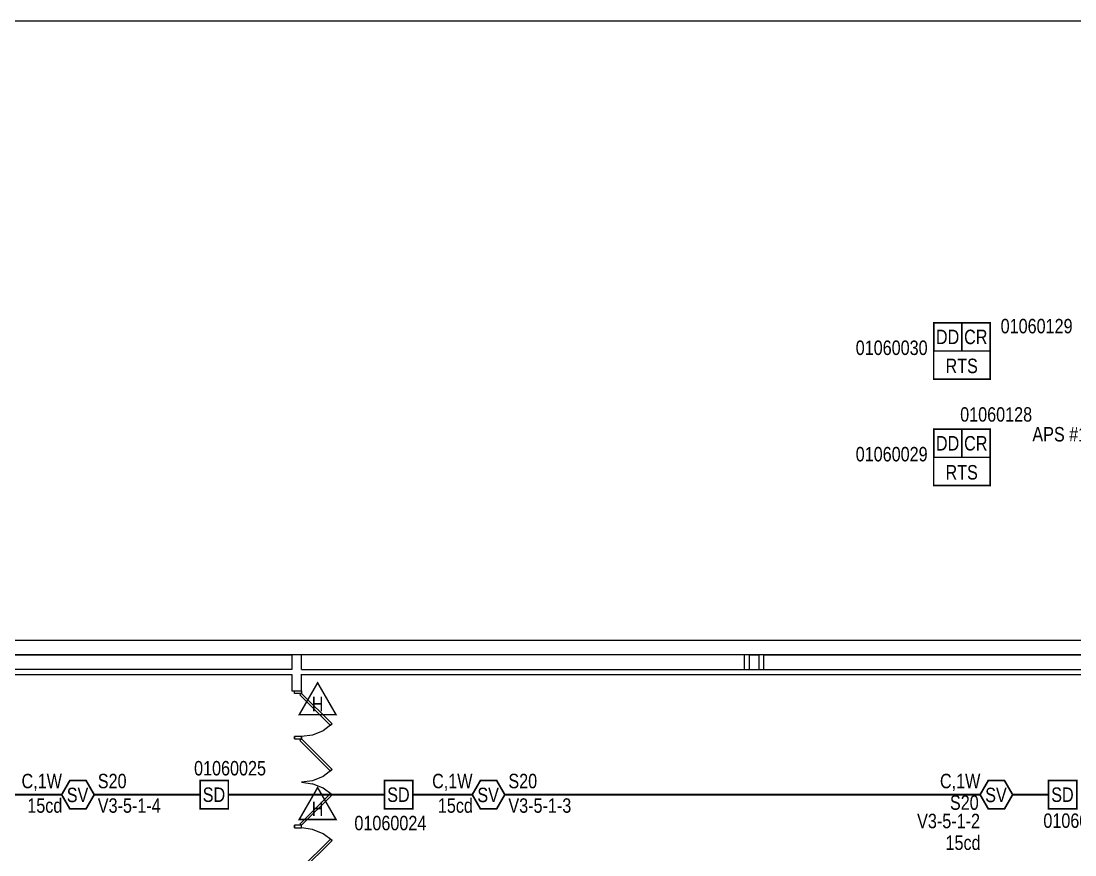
# Model space of a CAD drawing. Header units: inches. Extents: x 10004 to 17737, y 28227 to 35905.
# Drawn here: x 15290 to 16164, y 31360 to 32051 of the extents above; entities that cross this region are included whole.
import ezdxf
from ezdxf.enums import TextEntityAlignment as Align

# ---------------------------------------------------------------- set-up
doc = ezdxf.new("R2010")
doc.units = ezdxf.units.IN
doc.header["$LTSCALE"] = 0.25
doc.header["$MEASUREMENT"] = 0
for name, color, linetype in [('BACKGROUND', 8, 'Continuous'), ('CONDUIT', 6, 'Continuous'), ('DOOR HOLDER', 1, 'Continuous'), ('DUCT DETECTOR', 1, 'Continuous'), ('POWER SUPPLY', 1, 'Continuous'), ('RELAY MODULES', 1, 'Continuous'), ('REMOTE TEST STATION', 1, 'Continuous'), ('SMOKE DETECTOR', 1, 'Continuous'), ('SPEAKER STROBE', 1, 'Continuous')]:
    doc.layers.add(name, color=color, linetype=linetype)
doc.styles.add('Arial', font='arial.ttf', dxfattribs={"width": 0.8})

# ---------------------------------------------------------------- blocks, each defined once
blk = doc.blocks.new('150X-AQN5')
at = {"layer": 'DOOR HOLDER', "const_width": 1.25}
blk.add_lwpolyline([(15.26, -8.81), (0, 17.63), (-15.26, -8.81)], close=True, dxfattribs=at)
at = {"layer": 'DOOR HOLDER', "style": 'Arial', "width": 0.8}
blk.add_text('H', height=12, dxfattribs=at).set_placement((0, 0), align=Align.MIDDLE)
blk.add_attdef('SUBSCRIPT', text='', height=12, dxfattribs=at).set_placement((11.35, 10.49), align=Align.MIDDLE_LEFT)
blk = doc.blocks.new('SIGA-CR')
at = {"layer": 'RELAY MODULES', "const_width": 1.3}
blk.add_lwpolyline([(-11.5, -11.68), (-11.5, 11.7), (11.89, 11.7), (11.89, -11.68)], close=True, dxfattribs=at)
at = {"layer": 'RELAY MODULES', "style": 'Arial', "width": 0.8}
blk.add_text('CR', height=12, dxfattribs=at).set_placement((0, 0), align=Align.MIDDLE)
for tag, p in [('ADDRESS', (20.64, 8.96)), ('ZONE', (20.64, -8.58))]:
    blk.add_attdef(tag, text='', height=12, dxfattribs=at).set_placement(p, align=Align.MIDDLE_LEFT)
blk.add_attdef('SUBSCRIPT', text='', height=12, dxfattribs=at).set_placement((-16.56, -9.02), align=Align.MIDDLE_RIGHT)
blk = doc.blocks.new('SIGA-SD')
at = {"layer": 'DUCT DETECTOR', "const_width": 1.3}
blk.add_lwpolyline([(-11.5, -11.68), (-11.5, 11.7), (11.89, 11.7), (11.89, -11.68)], close=True, dxfattribs=at)
at = {"layer": 'DUCT DETECTOR', "style": 'Arial', "width": 0.8}
blk.add_text('DD', height=12, dxfattribs=at).set_placement((0, 0), align=Align.MIDDLE)
for tag, p in [('ADDRESS', (20.64, 8.96)), ('ZONE', (20.64, -8.58))]:
    blk.add_attdef(tag, text='', height=12, dxfattribs=at).set_placement(p, align=Align.MIDDLE_LEFT)
blk.add_attdef('SUBSCRIPT', text='', height=12, dxfattribs=at).set_placement((-16.56, -9.02), align=Align.MIDDLE_RIGHT)
blk = doc.blocks.new('SD-TRK')
at = {"layer": 'REMOTE TEST STATION', "const_width": 1.25}
blk.add_lwpolyline([(-23.19, 12.37), (23.58, 12.37), (23.58, -11.01), (-23.19, -11.01)], close=True, dxfattribs=at)
at = {"layer": 'REMOTE TEST STATION', "style": 'Arial', "width": 0.8}
blk.add_text('RTS', height=12, dxfattribs=at).set_placement((0, 0), align=Align.MIDDLE)
blk.add_attdef('DD_NUMBER', text='', height=12, dxfattribs=at).set_placement((29.49, 10.17), align=Align.MIDDLE_LEFT)
blk = doc.blocks.new('GC-S7VM')
at = {"layer": 'SPEAKER STROBE', "const_width": 1.46}
blk.add_lwpolyline([(13.83, 0.21), (7.08, 11.9), (-6.42, 11.9), (-13.17, 0.21), (-6.42, -11.49), (7.08, -11.49)], close=True, dxfattribs=at)
at = {"layer": 'SPEAKER STROBE', "style": 'Arial', "width": 0.8}
blk.add_text('SV', height=12, dxfattribs=at).set_placement((0, 0), align=Align.MIDDLE)
for tag, p in [('C', (-12.95, 11.52)), ('CANDELA', (-12.62, -8.82)), ('1/2W', (-12.62, -29.16))]:
    blk.add_attdef(tag, text='', height=12, dxfattribs=at).set_placement(p, align=Align.MIDDLE_RIGHT)
for tag, p in [('Speaker_Circuit', (16.8, 11.52)), ('Visual_Circuit', (16.8, -8.82))]:
    blk.add_attdef(tag, text='', height=12, dxfattribs=at).set_placement(p, align=Align.MIDDLE_LEFT)
blk = doc.blocks.new('SIGA-PD')
at = {"layer": 'SMOKE DETECTOR', "const_width": 1.3}
blk.add_lwpolyline([(-11.5, -11.68), (-11.5, 11.7), (11.89, 11.7), (11.89, -11.68)], close=True, dxfattribs=at)
at = {"layer": 'SMOKE DETECTOR', "style": 'Arial', "width": 0.8}
blk.add_text('SD', height=12, dxfattribs=at).set_placement((0, 0), align=Align.MIDDLE)
for tag, p in [('ADDRESS', (20.64, 8.96)), ('ZONE', (20.64, -8.58))]:
    blk.add_attdef(tag, text='', height=12, dxfattribs=at).set_placement(p, align=Align.MIDDLE_LEFT)
blk.add_attdef('SUBSCRIPT', text='', height=12, dxfattribs=at).set_placement((-16.56, -9.02), align=Align.MIDDLE_RIGHT)
blk = doc.blocks.new('APS10A')
at = {"layer": 'POWER SUPPLY', "const_width": 1.25}
blk.add_lwpolyline([(-23.19, 12.37), (23.58, 12.37), (23.58, -11.01), (-23.19, -11.01)], close=True, dxfattribs=at)
at = {"layer": 'POWER SUPPLY', "style": 'Arial', "width": 0.8}
blk.add_text('APS10', height=12, dxfattribs=at).set_placement((0, 0), align=Align.MIDDLE)
for tag, p in [('SUBSCRIPT', (27.61, 10.97)), ('PANEL_#', (27.61, -9.66))]:
    blk.add_attdef(tag, text='', height=12, dxfattribs=at).set_placement(p, align=Align.MIDDLE_LEFT)

msp = doc.modelspace()

# ---------------------------------------------------------------- linework, layer by layer
at = {"layer": 'BACKGROUND'}
for points in [[(16334.96, 32051.3), (14942.74, 32051.3)], [(16207.53, 31537.41), (16334.96, 31537.41), (14942.74, 31537.41)], [(16207.53, 31537.4), (14942.76, 31537.4)], [(14942.74, 31525.61), (15514.59, 31525.61), (15514.59, 31513.5), (14220.19, 31513.5)], [(15890.19, 31513.49), (15890.19, 31525.6), (15522.54, 31525.6)], [(15522.58, 31513.52), (15522.58, 31525.62)], [(15894, 31525.59), (15901.98, 31525.59), (15901.98, 31513.48)], [(15894.03, 31525.61), (15894.03, 31513.52)], [(15905.82, 31525.62), (15905.82, 31513.51)], [(15905.84, 31525.62), (16171.86, 31525.62), (16171.86, 31513.51)], [(14220.19, 31509.34), (15514.59, 31509.34), (15514.59, 31495.64)], [(15514.62, 31495.68), (15522.58, 31495.68), (15522.58, 31509.39)], [(15522.59, 31509.37), (16207.53, 31509.37), (16207.53, 31482.29), (16207.53, 31480.06), (16182.05, 31454.89)], [(15516.82, 31493.43), (15516.82, 31495.67)], [(15522.58, 31495.68), (15522.58, 31493.44), (15516.86, 31493.44)], [(15522.58, 31493.44), (15521.31, 31492.51)], [(15521.31, 31492.5), (15546.78, 31466.99)], [(15546.75, 31466.97), (15548.03, 31468.25), (15522.55, 31493.41)], [(15540.71, 31462.52), (15531.79, 31459.03)], [(15548.03, 31468.25), (15540.69, 31462.5)], [(15516.86, 31455.84), (15522.58, 31455.84), (15522.58, 31457.77), (15516.86, 31457.77)], [(15522.58, 31457.77), (15522.58, 31455.84), (15521.31, 31454.57)], [(15521.31, 31454.57), (15546.78, 31429.1)], [(15531.78, 31458.99), (15522.53, 31457.72)], [(15546.75, 31429.07), (15548.03, 31430.35), (15522.55, 31455.82)], [(15548.03, 31430.35), (15540.69, 31424.6)], [(15531.78, 31421.1), (15522.53, 31419.82), (15531.78, 31418.54)], [(15540.71, 31424.6), (15531.79, 31421.11)], [(15540.71, 31415.06), (15531.79, 31418.55)], [(15521.31, 31385.11), (15546.78, 31410.62)], [(15546.75, 31410.58), (15548.03, 31409.3), (15522.55, 31384.14)], [(15548.03, 31409.3), (15540.69, 31415.05)], [(15516.86, 31381.93), (15522.58, 31381.93), (15522.58, 31384.17), (15516.86, 31384.17)], [(15522.58, 31381.93), (15522.58, 31384.17), (15521.31, 31385.13)], [(15531.78, 31380.65), (15522.53, 31381.92)], [(15540.71, 31377.14), (15531.79, 31380.63)], [(15548.03, 31371.4), (15540.69, 31377.15)], [(15521.31, 31347.53), (15546.78, 31372.69)], [(15546.75, 31372.68), (15548.03, 31371.4), (15522.55, 31346.24)]]:
    msp.add_lwpolyline(points, dxfattribs=at)
at = {"layer": 'BACKGROUND', "ltscale": 6.771616}
msp.add_lwpolyline([(16339.07, 31525.59), (14220.19, 31525.61)], dxfattribs=at)
at = {"layer": 'BACKGROUND', "ltscale": 1.923339}
msp.add_lwpolyline([(15522.54, 31513.49), (16207.53, 31513.51)], dxfattribs=at)
at = {"layer": 'BACKGROUND'}
for points in [[(15516.82, 31457.74), (15516.82, 31455.84)], [(15516.82, 31384.14), (15516.82, 31381.94)]]:
    msp.add_lwpolyline(points, close=True, dxfattribs=at)
at = {"layer": 'CONDUIT', "lineweight": 0, "const_width": 1.5}
for points in [[(15126.72, 31409.34), (15323.66, 31409.55)], [(15350.66, 31409.55), (15438.49, 31409.55)], [(15461.88, 31409.55), (15591.53, 31409.55)], [(15614.91, 31409.55), (15664.25, 31409.55)], [(15691.25, 31409.55), (16085.52, 31409.55)], [(16112.52, 31409.55), (16142.32, 31409.55)]]:
    msp.add_lwpolyline(points, dxfattribs=at)

# ---------------------------------------------------------------- block references
at = {"layer": 'DOOR HOLDER'}
for p in [(15535.99, 31484.73), (15535.99, 31397.79)]:
    msp.add_blockref('150X-AQN5', p, dxfattribs=at)
at = {"layer": 'DUCT DETECTOR'}
for p, values in [((16058.55, 31789.3), {'SUBSCRIPT': '01060030'}), ((16058.55, 31701.05), {'SUBSCRIPT': '01060029'})]:
    msp.add_blockref('SIGA-SD', p, dxfattribs=at).add_auto_attribs(values)
at = {"layer": 'POWER SUPPLY'}
ref = msp.add_blockref('APS10A', (16272.51, 31718.22), dxfattribs=at)
ref.add_attrib('PANEL_#', 'APS #17 01020202', dxfattribs={"height": 12, "style": 'Arial', "width": 0.8}).set_placement((16128.89, 31708.55), align=Align.MIDDLE_LEFT)
at = {"layer": 'RELAY MODULES'}
msp.add_blockref('SIGA-CR', (16081.93, 31789.3), dxfattribs=at).add_auto_attribs({'ADDRESS': '01060129'})
ref = msp.add_blockref('SIGA-CR', (16081.93, 31701.05), dxfattribs=at)
ref.add_attrib('ZONE', '01060128', dxfattribs={"height": 12, "style": 'Arial', "width": 0.8}).set_placement((16069, 31725), align=Align.MIDDLE_LEFT)
at = {"layer": 'REMOTE TEST STATION'}
for p in [(16070.24, 31765.25), (16070.24, 31677)]:
    msp.add_blockref('SD-TRK', p, dxfattribs=at)
at = {"layer": 'SMOKE DETECTOR'}
ref = msp.add_blockref('SIGA-PD', (15449.99, 31409.54), dxfattribs=at)
ref.add_attrib('ADDRESS', '01060025', dxfattribs={"height": 12, "style": 'Arial', "width": 0.8}).set_placement((15433.5, 31431.5), align=Align.MIDDLE_LEFT)
ref = msp.add_blockref('SIGA-PD', (15603.02, 31409.54), dxfattribs=at)
ref.add_attrib('ADDRESS', '01060024', dxfattribs={"height": 12, "style": 'Arial', "width": 0.8}).set_placement((15566.5, 31386), align=Align.MIDDLE_LEFT)
ref = msp.add_blockref('SIGA-PD', (16153.82, 31409.54), dxfattribs=at)
ref.add_attrib('ADDRESS', '01060026', dxfattribs={"height": 12, "style": 'Arial', "width": 0.8}).set_placement((16138, 31388), align=Align.MIDDLE_LEFT)
at = {"layer": 'SPEAKER STROBE'}
for p, values in [((15336.84, 31409.34), {'C': 'C,1W', 'Speaker_Circuit': 'S20', 'Visual_Circuit': 'V3-5-1-4', 'CANDELA': '15cd'}), ((15677.43, 31409.34), {'C': 'C,1W', 'Speaker_Circuit': 'S20', 'Visual_Circuit': 'V3-5-1-3', 'CANDELA': '15cd'})]:
    msp.add_blockref('GC-S7VM', p, dxfattribs=at).add_auto_attribs(values)
ref = msp.add_blockref('GC-S7VM', (16098.7, 31409.34), dxfattribs=at)
ref.add_attrib('C', 'C,1W', dxfattribs={"height": 12, "style": 'Arial', "width": 0.8}).set_placement((16085.75, 31420.86), align=Align.MIDDLE_RIGHT)
ref.add_attrib('Speaker_Circuit', 'S20', dxfattribs={"height": 12, "style": 'Arial', "width": 0.8}).set_placement((16060.5, 31403), align=Align.MIDDLE_LEFT)
ref.add_attrib('Visual_Circuit', 'V3-5-1-2', dxfattribs={"height": 12, "style": 'Arial', "width": 0.8}).set_placement((16033.27, 31387.71), align=Align.MIDDLE_LEFT)
ref.add_attrib('CANDELA', '15cd', dxfattribs={"height": 12, "style": 'Arial', "width": 0.8}).set_placement((16085.92, 31369.7), align=Align.MIDDLE_RIGHT)

doc.saveas('drawing.dxf')
